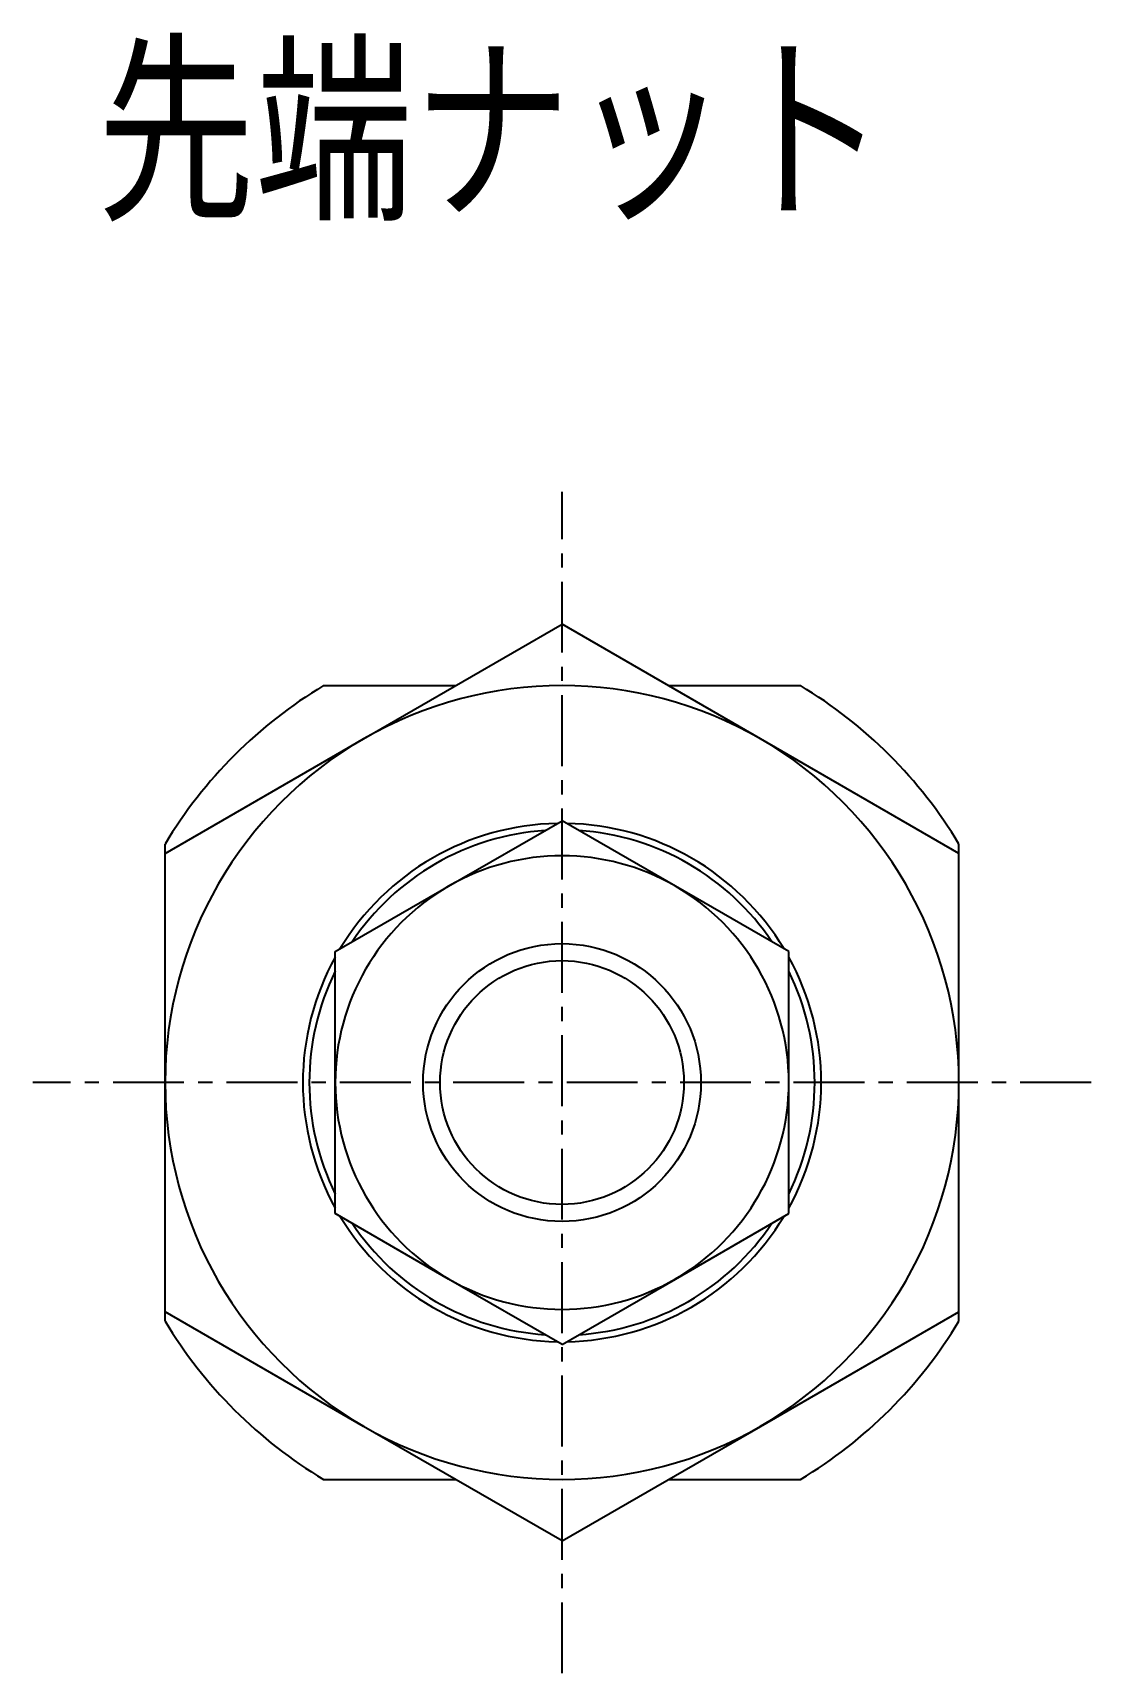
# Model space of a CAD drawing. Extents: x 69 to 234, y 65 to 130.
# Drawn here: x 69.83 to 88.5, y 101.19 to 130.12 of the extents above; entities that cross this region are included whole.
import ezdxf

# ---------------------------------------------------------------- set-up
doc = ezdxf.new("R2010")
doc.units = 0
doc.linetypes.add('CENTER', pattern=[2, 1.25, -0.25, 0.25, -0.25])
doc.layers.get('0').update_dxf_attribs({"linetype": 'CONTINUOUS'})
doc.layers.add('CENTER', color=1, linetype='CENTER')
doc.styles.get("Standard").update_dxf_attribs({"font": 'txt.shx', "bigfont": 'extfont.shx'})

# ---------------------------------------------------------------- blocks, each defined once
blk = doc.blocks.new('*U1')
at = {"color": 7, "linetype": 'CONTINUOUS', "width": 0.844085}
blk.add_text('先端ナット', height=3, dxfattribs=at).set_placement((70.962, 126.811))

msp = doc.modelspace()

# ---------------------------------------------------------------- linework, layer by layer
at = {"color": 7, "linetype": 'CONTINUOUS'}
for p, q in [((75.662, 117.671), (79.162, 119.691)), ((82.662, 117.671), (79.162, 119.691)), ((74.955, 118.609), (77.286, 118.609)), ((74.955, 118.609), (77.286, 118.609)), ((81.037, 118.609), (83.368, 118.609)), ((81.037, 118.609), (83.368, 118.609)), ((72.162, 115.65), (75.662, 117.671)), ((86.162, 115.65), (82.662, 117.671)), ((77.162, 115.073), (79.162, 116.227)), ((77.162, 115.073), (79.162, 116.227)), ((81.162, 115.073), (79.162, 116.227)), ((81.162, 115.073), (79.162, 116.227)), ((72.162, 107.402), (72.162, 115.815)), ((72.162, 107.402), (72.162, 115.815)), ((86.162, 107.402), (86.162, 115.815)), ((86.162, 107.402), (86.162, 115.815)), ((72.162, 111.609), (72.162, 115.65)), ((86.162, 111.609), (86.162, 115.65)), ((75.162, 113.918), (77.162, 115.073)), ((75.162, 113.918), (77.162, 115.073)), ((83.162, 113.918), (81.162, 115.073)), ((83.162, 113.918), (81.162, 115.073)), ((75.162, 111.609), (75.162, 113.918)), ((75.162, 111.609), (75.162, 113.918)), ((83.162, 111.609), (83.162, 113.918)), ((83.162, 111.609), (83.162, 113.918)), ((72.162, 107.567), (72.162, 111.609)), ((75.162, 109.299), (75.162, 111.609)), ((75.162, 109.299), (75.162, 111.609)), ((83.162, 109.299), (83.162, 111.609)), ((83.162, 109.299), (83.162, 111.609)), ((86.162, 107.567), (86.162, 111.609)), ((77.162, 108.144), (75.162, 109.299)), ((77.162, 108.144), (75.162, 109.299)), ((81.162, 108.144), (83.162, 109.299)), ((81.162, 108.144), (83.162, 109.299)), ((79.162, 106.99), (77.162, 108.144)), ((79.162, 106.99), (77.162, 108.144)), ((79.162, 106.99), (81.162, 108.144)), ((79.162, 106.99), (81.162, 108.144)), ((75.662, 105.546), (72.162, 107.567)), ((82.662, 105.546), (86.162, 107.567)), ((79.162, 103.526), (75.662, 105.546)), ((79.162, 103.526), (82.662, 105.546)), ((74.955, 104.609), (77.286, 104.609)), ((74.955, 104.609), (77.286, 104.609)), ((81.037, 104.609), (83.368, 104.609)), ((81.037, 104.609), (83.368, 104.609))]:
    msp.add_line(p, q, dxfattribs=at)
msp.add_circle((79.162, 111.609), 2.45, dxfattribs=at)
at = {"color": 3, "linetype": 'CONTINUOUS'}
msp.add_circle((79.162, 111.609), 2.15, dxfattribs=at)
at = {"color": 7, "linetype": 'CONTINUOUS'}
for radius, start, end in [(8.167, 121.0027, 148.9973), (7, 60, 120), (8.167, 31.0027, 58.9973), (7, 120, 180), (7, 0, 60), (4.571, 91.045, 148.955), (4.457, 93.823, 146.177), (4.571, 31.045, 88.955), (4.457, 33.823, 86.177), (4, 60, 120), (4, 120, 180), (4, 0, 60), (4.571, 151.045, 208.955), (4.571, 331.045, 28.955), (4.457, 153.823, 206.177), (4.457, 333.823, 26.177), (7, 180, 240), (4, 180, 240), (4, 300, 0), (7, 300, 0), (4.571, 211.045, 268.955), (4.457, 213.823, 266.177), (4.571, 271.045, 328.955), (4.457, 273.823, 326.177), (4, 240, 300), (8.167, 211.0027, 238.9973), (8.167, 301.0027, 328.9973), (7, 240, 300)]:
    msp.add_arc((79.162, 111.609), radius, start, end, dxfattribs=at)
at = {"layer": 'CENTER', "color": 1, "linetype": 'CENTER'}
for p, q in [((79.162, 101.192), (79.162, 122.025)), ((88.495, 111.609), (69.828, 111.609))]:
    msp.add_line(p, q, dxfattribs=at)

# ---------------------------------------------------------------- block references
at = {"color": 7, "linetype": 'CONTINUOUS'}
msp.add_blockref('*U1', (0, 0), dxfattribs=at)

doc.saveas('drawing.dxf')
